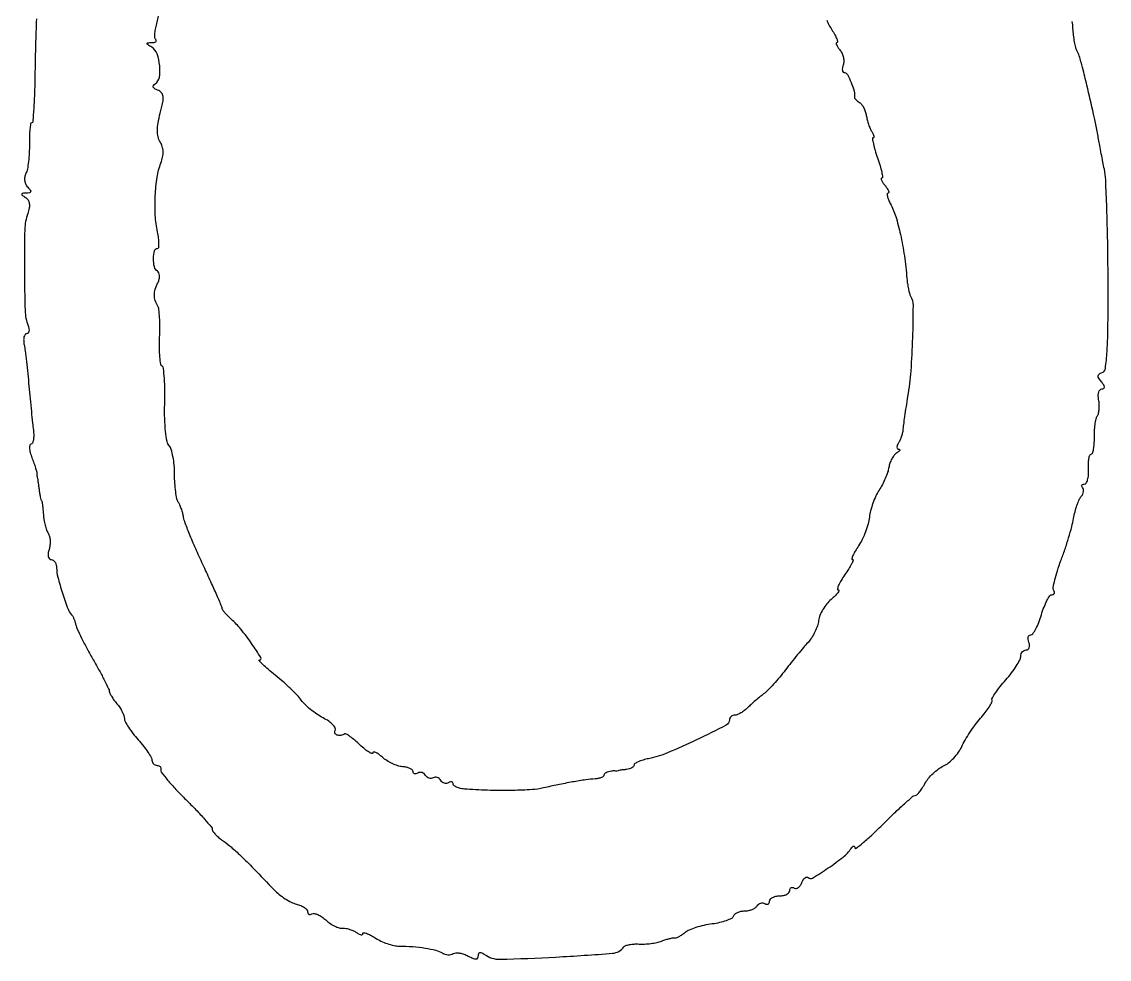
# Model space of a CAD drawing. Extents: x 1 to 365, y 0 to 747.
# Drawn here: x 33.1 to 249.6, y 0.4 to 187.1 of the extents above; entities that cross this region are included whole.
import ezdxf

# ---------------------------------------------------------------- set-up
doc = ezdxf.new("R2010")
doc.units = 0

msp = doc.modelspace()

# ---------------------------------------------------------------- linework, layer by layer
for points in [[(35.990752, 187.692187, 0.003264), (35.80115, 182.450372, 0.004528), (35.704443, 177.75, -0.00471), (35.618131, 173.627988, -0.007835), (35.458288, 170.157657, -0.00245), (35.261391, 167.205476, -0.393141), (35.04032, 166.99947, 0.365952), (34.8299, 166.821294, 0.014618), (34.681969, 165.750814, 0.019746), (34.587697, 164.37876, 0.011935), (34.57915, 162.74947, -0.017118), (34.551926, 161.005465, -0.017468), (34.405235, 159.279221, -0.017519), (34.173351, 157.792655, -0.066547), (33.875954, 156.903196, 0.075462), (33.651699, 156.190707, 0.07221), (33.644024, 155.432542, 0.074349), (33.849832, 154.723424, 0.088858), (34.246804, 154.153196, -0.027402), (34.764331, 153.575607, -0.235346), (34.835656, 153.24668, -0.297184), (34.615345, 153.043768, -0.039022), (33.95, 152.984687, 0.018694), (33.227196, 152.950007, 0.33535), (33.064762, 152.803922, 0.291061), (33.150769, 152.585588, 0.015926), (33.788754, 152.151719, -0.109463), (34.307093, 151.63542, -0.10806), (34.561862, 150.946111, -0.081141), (34.541099, 150.05062, -0.037087), (34.240452, 148.917031, 0.077337), (33.662359, 145.722448, 0.007167), (33.579237, 137.671695, 0.006852), (33.722276, 129.597197, 0.083944), (34.32998, 126.58247, -0.049296), (34.496397, 125.976199, -0.090028), (34.491186, 125.46485, -0.139739), (34.321984, 125.12963, -0.209402), (34.026033, 125, 0.251166), (33.710906, 124.831043, 0.092665), (33.507331, 124.351803, 0.063648), (33.443158, 123.638814, 0.038242), (33.539793, 122.79337, -0.015392), (33.7369, 121.567871, -0.003417), (33.995074, 119.459698, -0.003547), (34.259533, 117.018899, -0.003414), (34.492936, 114.54337, 0.001616), (34.720973, 112.027945, 0.001529), (34.969344, 109.467428, 0.001518), (35.202986, 107.202464, 0.005364), (35.373047, 105.75, -0.028462), (35.44734, 104.696026, -0.047114), (35.37551, 103.807812, -0.062839), (35.184669, 103.191677, -0.294311), (34.887238, 103, 0.355459), (34.642084, 102.80051, 0.07014), (34.602716, 102.192188, 0.046726), (34.75395, 101.304826, 0.025287), (35.09505, 100.25, -0.0049), (35.490623, 99.178055, -0.007354), (35.812818, 98.234375, -0.003504), (36.067937, 97.430475, -0.144597), (36.070299, 97.25, 0.065432), (36.051554, 97.120214, 0.021396), (36.057369, 96.926563, 0.020905), (36.082325, 96.709771, 0.022144), (36.125, 96.5, -0.021126), (36.187311, 96.196867, -0.0029), (36.286719, 95.559375, -0.003326), (36.395121, 94.802397, -0.002807), (36.5, 94, 0.009169), (36.612678, 93.215705, 0.012517), (36.744755, 92.514063, 0.009373), (36.879333, 91.938875, 0.125604), (36.982144, 91.75, -0.146037), (37.080131, 91.551407, -0.007581), (37.190104, 90.839062, -0.011489), (37.289831, 89.975954, -0.008051), (37.364104, 89, 0.025441), (37.480786, 87.950507, 0.021954), (37.70714, 86.864559, 0.022541), (38.00052, 85.897228, 0.057768), (38.321507, 85.241051, -0.0857), (38.585691, 84.615114, -0.043628), (38.706235, 83.767048, -0.041645), (38.679286, 82.845909, -0.048749), (38.49716, 81.991051, 0.044411), (38.322966, 81.206808, 0.086495), (38.350281, 80.568328, 0.136091), (38.567146, 80.157637, 0.206472), (38.932612, 80, -0.154908), (39.3397, 79.870777, -0.097753), (39.686455, 79.506793, -0.080114), (39.920468, 78.963012, -0.061704), (40, 78.320998, 0.065401), (40.238283, 76.507074, 0.012409), (41.18098, 73.301868, 0.01001), (42.272241, 70.125096, 0.110395), (42.994667, 69, -0.076313), (43.211216, 68.708162, -0.022913), (43.447643, 68.20625, -0.022385), (43.664714, 67.610922, -0.022548), (43.827096, 67, 0.054873), (44.122225, 66.122194, 0.007006), (44.985911, 64.325, 0.008133), (46.079338, 62.215782, 0.006689), (47.31267, 60, -0.005058), (48.52385, 57.840622, -0.007297), (49.547583, 55.904836, -0.00416), (50.369978, 54.259617, -0.109212), (50.485574, 53.78242, 0.111224), (50.580403, 53.39765, 0.020371), (50.936387, 52.752044, 0.021003), (51.424683, 52.017451, 0.017732), (52, 51.28242, -0.028611), (52.574075, 50.515169, -0.028261), (53.059375, 49.684323, -0.029459), (53.398811, 48.91022, -0.088817), (53.5, 48.345064, 0.124445), (53.658641, 47.717539, 0.020003), (54.307813, 46.622758, 0.021053), (55.197091, 45.370066, 0.017099), (56.25, 44.103722, -0.014981), (57.303046, 42.848067, -0.019136), (58.192188, 41.627654, -0.017335), (58.849778, 40.571054, -0.131255), (59, 40.008658, 0.098161), (59.07631, 39.623702, 0.097734), (59.29375, 39.296293, 0.098148), (59.618375, 39.077035, 0.099923), (60, 39, -0.087053), (60.36277, 38.936357, -0.123879), (60.632813, 38.754045, -0.137411), (60.766904, 38.481584, -0.119156), (60.75, 38.162705, 0.241383), (60.847692, 37.636461, 0.009473), (62.115625, 36.056272, 0.01497), (63.756134, 34.204885, 0.009811), (65.75, 32.167646, -0.007089), (67.761765, 30.134376, -0.010563), (69.457813, 28.294622, -0.005918), (70.822026, 26.713276, -0.176804), (71, 26.225701, 0.161735), (71.130792, 25.831937, 0.029876), (71.630647, 25.239836, 0.029312), (72.324896, 24.591343, 0.023028), (73.146883, 23.970759, -0.027263), (74.749795, 22.739152, -0.013757), (76.637394, 21.025373, -0.008592), (79.225226, 18.455754, -0.002208), (83.315475, 14.21496, 0.033234), (84.316755, 13.298055, 0.025615), (85.519233, 12.432723, 0.026207), (86.731725, 11.738248, 0.054612), (87.75, 11.356552, -0.037324), (88.61125, 11.067187, -0.049189), (89.339062, 10.672369, -0.05845), (89.842322, 10.237952, -0.187636), (90, 9.832575, 0.100989), (90.065667, 9.510772, 0.177523), (90.249263, 9.315261, 0.167677), (90.524582, 9.278378, 0.088853), (90.848556, 9.406403, -0.190092), (91.305929, 9.488626, -0.054263), (92.006398, 9.267141, -0.046295), (92.808343, 8.821519, -0.034997), (93.598556, 8.195878, 0.037123), (94.436865, 7.537928, 0.034667), (95.382076, 6.994324, 0.036558), (96.290839, 6.631847, 0.090326), (97, 6.541811, -0.054657), (97.665517, 6.504951, -0.034064), (98.426563, 6.324639, -0.033925), (99.161834, 6.040669, -0.051349), (99.75, 5.688908, 0.036484), (100.230112, 5.382073, 0.085188), (100.632813, 5.246041, 0.177286), (100.889918, 5.296855, 0.261942), (101, 5.492565, -0.438641), (101.179226, 5.657555, -0.064627), (101.72074, 5.541145, -0.039938), (102.511707, 5.187298, -0.01989), (103.453584, 4.62237, 0.036086), (104.561162, 4.005888, 0.026784), (105.861, 3.483394, 0.027314), (107.14771, 3.121694, 0.053582), (108.203584, 3.002556, -0.0171), (110.924599, 2.895039, -0.021351), (113.435787, 2.601448, -0.022881), (115.517107, 2.169059, -0.075892), (116.800498, 1.623299, 0.066052), (117.332088, 1.384845, 0.056906), (117.935325, 1.277528, 0.059542), (118.515981, 1.310412, 0.094797), (118.979333, 1.487227, -0.130401), (119.497006, 1.644099, -0.048114), (120.264558, 1.597024, -0.043598), (121.133801, 1.380108, -0.039948), (121.979333, 1.01106, 0.0217), (122.957971, 0.540733, 0.111028), (123.547163, 0.431411, 0.253894), (123.872154, 0.624006, 0.135455), (124, 1.087261, -0.096721), (124.084288, 1.518911, -0.255653), (124.320171, 1.711433, -0.164783), (124.705478, 1.656078, -0.041972), (125.25, 1.319817, 0.167052), (128.247364, 0.372683, 0.007214), (139.428908, 0.813632, 0.006129), (150.735054, 1.562066, 0.220234), (152.962114, 2.81337, -0.152398), (153.332518, 3.090875, -0.037338), (154.076371, 3.293444, -0.034807), (155.0035, 3.406788, -0.028688), (156, 3.401509, 0.029079), (157.10319, 3.396527, 0.01979), (158.353125, 3.513358, 0.019986), (159.554352, 3.722948, 0.037395), (160.5, 4.002529, -0.014255), (161.309441, 4.283141, -0.017001), (162.087665, 4.499528, -0.015907), (162.749358, 4.63738, -0.097445), (163.096305, 4.630199, 0.147779), (163.418854, 4.65556, 0.028877), (163.954539, 4.901001, 0.028385), (164.567179, 5.271682, 0.022965), (165.180586, 5.73491, -0.072402), (166.015021, 6.244411, -0.023148), (167.380304, 6.754152, -0.022553), (168.973079, 7.188019, -0.023381), (170.579492, 7.470543, 0.022782), (172.101933, 7.736419, 0.031027), (173.440909, 8.122148, 0.031821), (174.463202, 8.561781, 0.197325), (174.828544, 8.985633, -0.139647), (175.093864, 9.374074, -0.065415), (175.613028, 9.70203, -0.057257), (176.288678, 9.924711, -0.051039), (177.024316, 10, 0.049622), (177.781491, 10.07533, 0.047483), (178.52079, 10.298542, 0.051189), (179.135411, 10.626691, 0.106533), (179.510081, 11.016312, -0.090427), (179.820631, 11.360589, -0.095498), (180.22714, 11.565079, -0.099685), (180.665803, 11.598899, -0.108373), (181.069098, 11.457295, 0.090666), (181.42443, 11.318355, 0.169366), (181.726548, 11.362055, 0.176081), (181.928183, 11.581552, 0.098926), (182, 11.940983, -0.182172), (182.152336, 12.345219, -0.09101), (182.5875, 12.688914, -0.070927), (183.234725, 12.92177, -0.050979), (184, 13, 0.050979), (184.765275, 13.07823, 0.070927), (185.4125, 13.311086, 0.09101), (185.847664, 13.654781, 0.182172), (186, 14.059017, -0.093902), (186.068535, 14.420729, -0.172183), (186.262969, 14.644424, -0.17347), (186.553712, 14.694547, -0.095482), (186.895215, 14.564761, 0.176398), (187.285581, 14.483851, 0.118962), (187.712031, 14.654993, 0.088757), (188.112163, 15.063294, 0.058024), (188.418754, 15.648872, -0.046014), (188.705691, 16.230399, -0.088389), (189.050021, 16.617761, -0.14492), (189.391411, 16.754111, -0.222976), (189.685421, 16.647913, 0.346722), (190.555848, 16.544816, 0.011607), (193.66934, 18.552884, 0.019703), (196.638175, 20.74232, 0.071801), (198.234687, 22.447137, -0.038643), (198.519288, 22.79444, -0.15338), (198.758058, 22.925708, -0.328073), (198.917479, 22.851484, -0.121611), (198.984687, 22.597826, 0.615139), (199.229153, 22.479473, 0.011368), (200.655828, 23.620992, 0.014335), (202.481999, 25.242875, 0.007628), (204.652174, 27.347826, -0.005607), (206.86745, 29.513968, -0.008541), (208.843433, 31.339674, -0.003993), (210.549557, 32.838548, -0.18012), (210.983194, 33, 0.195805), (211.321049, 33.137582, 0.027752), (211.83829, 33.701928, 0.02818), (212.401544, 34.474383, 0.020577), (212.940885, 35.389543, -0.048855), (213.605779, 36.38467, -0.031613), (214.550498, 37.399028, -0.031692), (215.610329, 38.281545, -0.050912), (216.624593, 38.874815, 0.061337), (217.63563, 39.494751, 0.035565), (218.685889, 40.460812, 0.035026), (219.61556, 41.596428, 0.048989), (220.264728, 42.735272, -0.027586), (220.915548, 43.999715, -0.013649), (221.871514, 45.531987, -0.013502), (222.952406, 47.071618, -0.019223), (224, 48.373621, 0.015761), (224.942581, 49.528646, 0.02201), (225.705029, 50.622028, 0.019289), (226.245621, 51.55245, 0.191754), (226.293715, 51.992476, -0.203336), (226.353146, 52.442997, -0.01585), (227.016435, 53.491479, -0.019614), (227.926158, 54.726222, -0.013655), (229.043715, 56.048964, 0.018187), (230.175539, 57.413484, 0.021989), (231.131591, 58.775254, 0.021288), (231.825516, 59.971711, 0.121341), (232, 60.680108, -0.082486), (232.083732, 61.184205, -0.092436), (232.325178, 61.612282, -0.10063), (232.684762, 61.898522, -0.118483), (233.106989, 62, 0.158089), (233.480915, 62.121257, 0.151946), (233.719716, 62.440625, 0.112257), (233.77672, 62.926101, 0.06502), (233.638374, 63.5, -0.053372), (233.485691, 64.07449, -0.096339), (233.504592, 64.559375, -0.144794), (233.686042, 64.877289, -0.193505), (233.991243, 65, 0.246195), (234.420542, 65.225021, 0.029137), (234.999016, 66.175, 0.029454), (235.591516, 67.467553, 0.019959), (236.118146, 69, -0.019361), (236.642746, 70.532495, -0.028695), (237.229126, 71.825, -0.02796), (237.799514, 72.778307, -0.248882), (238.217305, 73, 0.10794), (238.519585, 73.066025, 0.181753), (238.70011, 73.248101, 0.162026), (238.72766, 73.521909, 0.083341), (238.596043, 73.844599, -0.183519), (238.484492, 74.422832, -0.015381), (238.797234, 75.940813, -0.018872), (239.30885, 77.777405, -0.013426), (240.013957, 79.794614, 0.009759), (240.798787, 81.988121, 0.008028), (241.552678, 84.357674, 0.008124), (242.174872, 86.556758, 0.021276), (242.528034, 88.159127, -0.019705), (242.816963, 89.489926, -0.019714), (243.209733, 90.793653, -0.01999), (243.641945, 91.901362, -0.070298), (244.042427, 92.551121, 0.060418), (244.352905, 93.033347, 0.073894), (244.513173, 93.544515, 0.087845), (244.504459, 94.004742, 0.148892), (244.324657, 94.342009, -0.088669), (244.149592, 94.593279, -0.233623), (244.155435, 94.806715, -0.203823), (244.334709, 94.952364, -0.07015), (244.672569, 95, 0.264743), (245.046029, 95.212647, 0.066712), (245.330561, 95.88125, 0.050427), (245.49531, 96.850595, 0.031761), (245.5, 98, -0.022253), (245.48284, 99.149911, -0.036428), (245.582397, 100.11875, -0.04228), (245.767223, 100.814268, -0.316624), (246.03112, 101, 0.318381), (246.303074, 101.192704, 0.036037), (246.51282, 101.963088, 0.033115), (246.648629, 103.021904, 0.020391), (246.674503, 104.278596, -0.018952), (246.698133, 105.612812, -0.020312), (246.82341, 106.910699, -0.020356), (247.020816, 108.010828, -0.084027), (247.274392, 108.634959, 0.085157), (247.501763, 109.198211, 0.033839), (247.623555, 110.025825, 0.032268), (247.636536, 110.956541, 0.034936), (247.527662, 111.856363, -0.046463), (247.44746, 112.677241, -0.075112), (247.548955, 113.370307, -0.107461), (247.806734, 113.831748, -0.215036), (248.179862, 114, 0.132824), (248.551466, 114.100488, 0.285704), (248.684626, 114.352552, 0.127767), (248.541066, 114.778996, 0.028468), (248.080707, 115.402754, -0.031854), (247.557518, 116.121776, -0.158991), (247.435714, 116.598786, -0.229435), (247.636396, 116.952229, -0.070512), (248.200492, 117.233497, 0.288072), (248.867648, 118.044995, 0.015875), (249.195211, 121.468653, 0.013983), (249.386702, 126.833928, 0.003053), (249.401545, 136.080743, 0.003228), (249.321651, 143.372316, 0.004207), (249.149312, 150.044031, 0.003149), (248.92288, 155.62662, 0.038347), (248.659315, 157.75, -0.001643), (248.371185, 159.194642, -0.001092), (248.049828, 160.853125, -0.001099), (247.744953, 162.464321, -0.002148), (247.510312, 163.75, 0.003162), (247.285671, 164.966896, 0.002131), (247.014565, 166.353125, 0.002146), (246.740832, 167.691879, 0.004263), (246.510312, 168.75, 0.001685), (245.189264, 174.484923, 0.006623), (244.316151, 178.006708, 0.008874), (243.66474, 180.324225, 0.05712), (243.185149, 181.440241, -0.073283), (242.962357, 182.008431, -0.013464), (242.737384, 183.115674, -0.014206), (242.544366, 184.436401, -0.012501), (242.416801, 185.823503, 0.021403), (242.266899, 187.186916, 0.026551)], [(193.378805, 187.481408, 0.035228), (193.792496, 186.54114, 0.023787), (194.387595, 185.531208, -0.016841), (194.97841, 184.559648, -0.033011), (195.369303, 183.743542, -0.04678), (195.539179, 183.168395, -0.472156), (195.400608, 183, 0.38899), (195.262044, 182.87298, 0.116486), (195.307307, 182.563116, 0.054638), (195.560428, 182.084124, 0.024358), (195.989431, 181.512735, -0.065458), (196.418406, 180.831533, -0.054222), (196.690651, 180.017988, -0.056234), (196.77444, 179.201285, -0.08931), (196.64326, 178.512735, 0.048121), (196.482701, 177.93313, 0.08814), (196.483559, 177.444366, 0.137972), (196.639068, 177.123906, 0.214395), (196.914753, 177, -0.27877), (197.494462, 176.649556, -0.024992), (198.238864, 175.040686, -0.030663), (198.817904, 173.305432, -0.102097), (198.886347, 172.111803, 0.191283), (198.931618, 171.920001, 0.038985), (199.157393, 171.645171, 0.035937), (199.487591, 171.3477, 0.026979), (199.889336, 171.068394, -0.092821), (200.317831, 170.67817, -0.041426), (200.727426, 170.030901, -0.039123), (201.058958, 169.253654, -0.042711), (201.253677, 168.45659, 0.024641), (201.427147, 167.615969, 0.018325), (201.697657, 166.707561, 0.018622), (202.016947, 165.867731, 0.039366), (202.337947, 165.25, -0.028255), (202.600992, 164.770137, -0.058995), (202.737703, 164.367188, -0.111747), (202.73418, 164.103088, -0.346689), (202.603376, 164, 0.462576), (202.459591, 163.830765, 0.014565), (202.654463, 162.825, 0.018914), (202.995531, 161.534242, 0.010757), (203.5, 160, -0.012091), (203.999949, 158.46573, -0.021368), (204.326905, 157.175, -0.018336), (204.495473, 156.185252, -0.453434), (204.333196, 156, 0.427247), (204.21575, 155.877233, 0.093775), (204.29061, 155.559375, 0.047059), (204.562375, 155.076192, 0.021585), (205, 154.5, -0.02461), (205.432228, 153.923711, -0.055341), (205.686025, 153.440625, -0.118535), (205.729118, 153.128495, -0.38557), (205.587261, 153, 0.38917), (205.418664, 152.845353, 0.075055), (205.447434, 152.393436, 0.046042), (205.657385, 151.727534, 0.023493), (206.034732, 150.935103, -0.04833), (207.104156, 148.368637, -0.020137), (208.062255, 144.737243, -0.018597), (208.835565, 140.499634, -0.01602), (209.338332, 136, 0.016321), (209.4541, 134.969532, 0.015942), (209.637501, 133.940625, 0.016054), (209.856104, 133.048806, 0.05595), (210.078025, 132.5, -0.12568), (210.554042, 130.604172, -0.00633), (210.446553, 124.171356, -0.011149), (210.106575, 117.596669, -0.023171), (209.490498, 112.5, 0.00286), (209.161937, 110.475736, 0.00323), (208.870118, 108.528125, 0.002952), (208.642483, 106.869176, 0.01762), (208.559465, 106, -0.0387), (208.467504, 105.334677, -0.024066), (208.262688, 104.573438, -0.024092), (207.986403, 103.83748, -0.039628), (207.67567, 103.25, 0.0458), (207.428991, 102.769384, 0.099012), (207.352765, 102.362689, 0.175806), (207.452806, 102.097036, 0.214099), (207.690983, 101.984687, -0.193432), (207.877984, 101.905389, -0.32868), (207.902582, 101.745307, -0.102656), (207.695259, 101.492693, -0.028252), (207.275253, 101.191278, 0.085278), (206.782985, 100.745279, 0.041937), (206.317911, 100.036514, 0.04), (205.946839, 99.198667, 0.046414), (205.736072, 98.352813, -0.04331), (205.502143, 97.388582, -0.019628), (205.039421, 96.173375, -0.019263), (204.447693, 94.921659, -0.024986), (203.806039, 93.82673, 0.036774), (203.164248, 92.669943, 0.022487), (202.573389, 91.224482, 0.022487), (202.114762, 89.731872, 0.03679), (201.878499, 88.430507, -0.041383), (201.626123, 87.10944, -0.023101), (201.11435, 85.553024, -0.022909), (200.447147, 84.016589, -0.034273), (199.715185, 82.75, 0.015009), (199.049742, 81.694508, 0.029111), (198.594533, 80.807812, 0.037758), (198.368963, 80.171361, 0.49418), (198.5, 80, -0.518479), (198.623123, 79.825387, -0.030299), (198.321803, 79.11875, -0.025534), (197.774729, 78.151421, -0.013255), (197, 77, 0.017583), (196.238037, 75.846116, 0.034645), (195.731632, 74.871477, 0.050801), (195.512645, 74.184089, 0.46379), (195.681906, 73.966731, -0.488988), (195.80324, 73.796972, -0.088619), (195.600155, 73.392999, -0.040565), (195.060794, 72.782588, -0.017684), (194.254793, 72.060319, 0.048248), (193.376649, 71.171, 0.036889), (192.59427, 70.048983, 0.037846), (192.014365, 68.877071, 0.068999), (191.754793, 67.843588, -0.054945), (191.523775, 66.801076, -0.030945), (191.030838, 65.600929, -0.030522), (190.375889, 64.437197, -0.043362), (189.64806, 63.5, 0.01103), (188.754488, 62.491238, 0.004297), (187.562414, 61.059375, 0.004251), (186.297883, 59.486559, 0.005265), (185.148585, 58, -0.011826), (184.010126, 56.566725, -0.011027), (182.778986, 55.154394, -0.011077), (181.630038, 53.948374, -0.036363), (180.799677, 53.227723, 0.01113), (180.041105, 52.63369, 0.006637), (179.164001, 51.895097, 0.006641), (178.309289, 51.135669, 0.01142), (177.620581, 50.477723, -0.032616), (176.976059, 49.912218, -0.032418), (176.262206, 49.434081, -0.034207), (175.584801, 49.101017, -0.097452), (175.071429, 49, 0.085272), (174.662283, 48.929712, 0.093604), (174.314732, 48.727507, 0.100386), (174.082291, 48.426211, 0.11475), (174, 48.072363, -0.28185), (173.338095, 46.991426, -0.005902), (167.461818, 44.079301, -0.013146), (161.688981, 41.487405, -0.049621), (157.903622, 40.330724, 0.022035), (156.791165, 40.056767, 0.033084), (155.852939, 39.712515, 0.034932), (155.171826, 39.351274, 0.258891), (155, 39.041667, -0.187962), (154.88957, 38.75829, -0.075026), (154.559375, 38.492448, -0.060084), (154.074071, 38.282643, -0.044371), (153.5, 38.166667, -0.020833), (152.817155, 38.090795, 0.033755), (152, 38, -0.222222), (151.182845, 37.909205, 0.078431), (150.5, 37.833333, 0.038669), (149.925739, 37.724108, 0.054368), (149.440625, 37.53378, 0.068083), (149.107837, 37.296967, 0.206974), (149, 37.047619, -0.235397), (148.877476, 36.80179, -0.062402), (148.485938, 36.576881, -0.049574), (147.920236, 36.403319, -0.033383), (147.25, 36.314408, 0.020519), (145.408995, 36.118199, 0.006949), (142.749013, 35.685912, 0.006881), (139.811083, 35.124649, 0.007714), (137, 34.502073, -0.042995), (134.678543, 34.157284, -0.010842), (130.858392, 34.005066, -0.010775), (126.388577, 34.020297, -0.009614), (121.75, 34.225383, -0.02942), (120.69654, 34.354798, -0.044648), (119.807812, 34.601042, -0.054766), (119.185533, 34.91632, -0.253324), (119, 35.259017, 0.131656), (118.924975, 35.539006, 0.190086), (118.726548, 35.696695, 0.143995), (118.425382, 35.699641, 0.069444), (118.069098, 35.542705, -0.110145), (117.665018, 35.402413, -0.099917), (117.224179, 35.439712, -0.094986), (116.814355, 35.649431, -0.088941), (116.5, 36, 0.082063), (116.191085, 36.354115, 0.092249), (115.796119, 36.572832, 0.100657), (115.377779, 36.623747, 0.11907), (115, 36.5, -0.11907), (114.622221, 36.376253, -0.100657), (114.203881, 36.427168, -0.092249), (113.808915, 36.645885, -0.082063), (113.5, 37, 0.088941), (113.185645, 37.350569, 0.094986), (112.775821, 37.560288, 0.099917), (112.334982, 37.597587, 0.110145), (111.930902, 37.457295, -0.068177), (111.574564, 37.299261, -0.142059), (111.273452, 37.299544, -0.19055), (111.075259, 37.453285, -0.134415), (111, 37.728179, 0.215796), (110.847953, 38.064066, 0.069203), (110.379629, 38.372548, 0.054502), (109.696717, 38.610575, 0.037843), (108.8881, 38.733476, -0.05847), (107.942612, 38.917267, -0.032026), (106.841942, 39.347762, -0.031454), (105.765701, 39.93536, -0.04326), (104.8881, 40.601268, 0.022833), (104.162554, 41.199972, 0.052138), (103.554629, 41.564435, 0.114917), (103.162545, 41.646798, 0.407849), (103, 41.480674, -0.511023), (102.809133, 41.342693, -0.058743), (102.241959, 41.607122, -0.034074), (101.410605, 42.202811, -0.016085), (100.419436, 43.075686, 0.012417), (99.400065, 43.986757, 0.019344), (98.473703, 44.71442, 0.014247), (97.695209, 45.245494, 0.284222), (97.419436, 45.25, -0.097433), (96.617906, 44.963537, -0.125072), (95.841506, 45.041324, -0.208418), (95.43309, 45.429241, -0.243063), (95.473679, 45.957412, 0.2669), (95.488913, 46.434288, 0.068183), (95.018554, 47.085042, 0.051036), (94.189152, 47.793334, 0.031903), (93.0934, 48.451701, -0.028438), (91.854249, 49.1846, -0.021876), (90.58852, 50.116639, -0.022326), (89.479286, 51.095627, -0.048045), (88.739585, 51.961407, 0.036846), (87.95496, 52.922465, 0.011483), (86.642609, 54.245627, 0.011409), (85.103813, 55.661212, 0.01235), (83.541376, 56.967119, -0.008463), (82.125988, 58.131549, -0.016843), (81.053324, 59.109091, -0.018277), (80.357913, 59.83852, -0.646546), (80.43059, 60, 0.589504), (80.686193, 60.461862, 0.0117), (78.843537, 63.254411, 0.018453), (76.697694, 66.115127, 0.039429), (74.797441, 68.117295, -0.014035), (74.109003, 68.772617, -0.019052), (73.527998, 69.403998, -0.016235), (73.091222, 69.951578, -0.161594), (73, 70.226464, 0.102904), (72.92548, 70.584716, 0.001116), (71.916162, 72.891781, 0.003453), (70.724498, 75.549244, 0.002234), (69.31034, 78.609168, -0.005422), (67.873326, 81.771331, -0.006719), (66.607509, 84.746513, -0.005595), (65.608258, 87.265612, -0.0491), (65.290439, 88.421516, 0.023582), (65.11051, 89.236243, 0.01881), (64.84274, 90.095391, 0.019193), (64.533705, 90.873351, 0.044679), (64.230099, 91.421516, -0.099917), (63.945987, 92.10121, -0.016655), (63.714467, 93.50507, -0.017685), (63.553537, 95.198062, -0.014852), (63.5, 97, 0.022007), (63.42041, 98.807413, 0.025316), (63.181835, 100.517272, 0.025609), (62.836318, 101.92635, 0.11597), (62.416885, 102.654544, -0.144726), (61.995705, 103.491907, -0.018061), (61.703633, 105.528261, -0.019675), (61.533153, 108.069153, -0.013935), (61.533784, 110.927788, 0.009674), (61.557916, 113.68827, 0.014669), (61.462055, 116.087004, 0.00928), (61.289279, 118.048915, 0.231725), (61.008728, 118.494606, -0.221663), (60.73411, 118.912896, -0.015102), (60.56753, 120.36169, -0.019334), (60.48516, 122.16634, -0.013159), (60.524964, 124.221362, 0.011567), (60.5722, 126.315897, 0.014829), (60.513901, 128.24315, 0.012694), (60.377836, 129.834744, 0.111142), (60.148448, 130.5, -0.061192), (59.647417, 131.589052, -0.079434), (59.48301, 132.673762, -0.071414), (59.660477, 133.842459, -0.039545), (60.186493, 135.189312, 0.054442), (60.435081, 135.886273, 0.071804), (60.495952, 136.55726, 0.087812), (60.368104, 137.108081, 0.154712), (60.066336, 137.459002, -0.203508), (59.465535, 138.308287, -0.055863), (59.294142, 139.973797, -0.059999), (59.495067, 141.5237, -0.34309), (60.107493, 142, 0.37146), (60.331646, 142.193183, 0.037322), (60.387743, 142.954688, 0.032746), (60.317828, 144.003753, 0.018959), (60.103993, 145.25, -0.038449), (59.663507, 148.593677, -0.025703), (59.652965, 152.455592, -0.025962), (60.026963, 156.16156, -0.052857), (60.773054, 158.987725, 0.04119), (61.117442, 160.179145, 0.057528), (61.21054, 161.283225, 0.063506), (61.050233, 162.291636, 0.068546), (60.643254, 163.199634, -0.080662), (60.213607, 164.223624, -0.058619), (60.066422, 165.452615, -0.044852), (60.200159, 166.976191, -0.020912), (60.631315, 168.91322, 0.013492), (61.152664, 171.101825, 0.079279), (61.209903, 172.277596, 0.162389), (60.877122, 173.000247, 0.113197), (60.126099, 173.505106, -0.042727), (59.499736, 173.809072, -0.171672), (59.231782, 174.131391, -0.254813), (59.280589, 174.46451, -0.089799), (59.646843, 174.803795, 0.214427), (60.462285, 176.047705, 0.063217), (60.535923, 178.381473, 0.062235), (60.013269, 180.729368, 0.1674), (58.958713, 182.046679, -0.009487), (58.155147, 182.576575, -0.235212), (58.029908, 182.802151, -0.403718), (58.160297, 182.950032, -0.01749), (58.916667, 182.984687, 0.039542), (59.421953, 183.03021, 0.111234), (59.748201, 183.164488, 0.244517), (59.848393, 183.357332, 0.198793), (59.75806, 183.575273, -0.187515), (59.583879, 183.97096, -0.029581), (59.597035, 184.836737, -0.029382), (59.740036, 185.904878, -0.02187), (60.017721, 187.061788, 0.029663), (60.286668, 188.264536, 0.047047)]]:
    msp.add_lwpolyline(points, format="xyb")

doc.saveas('drawing.dxf')
